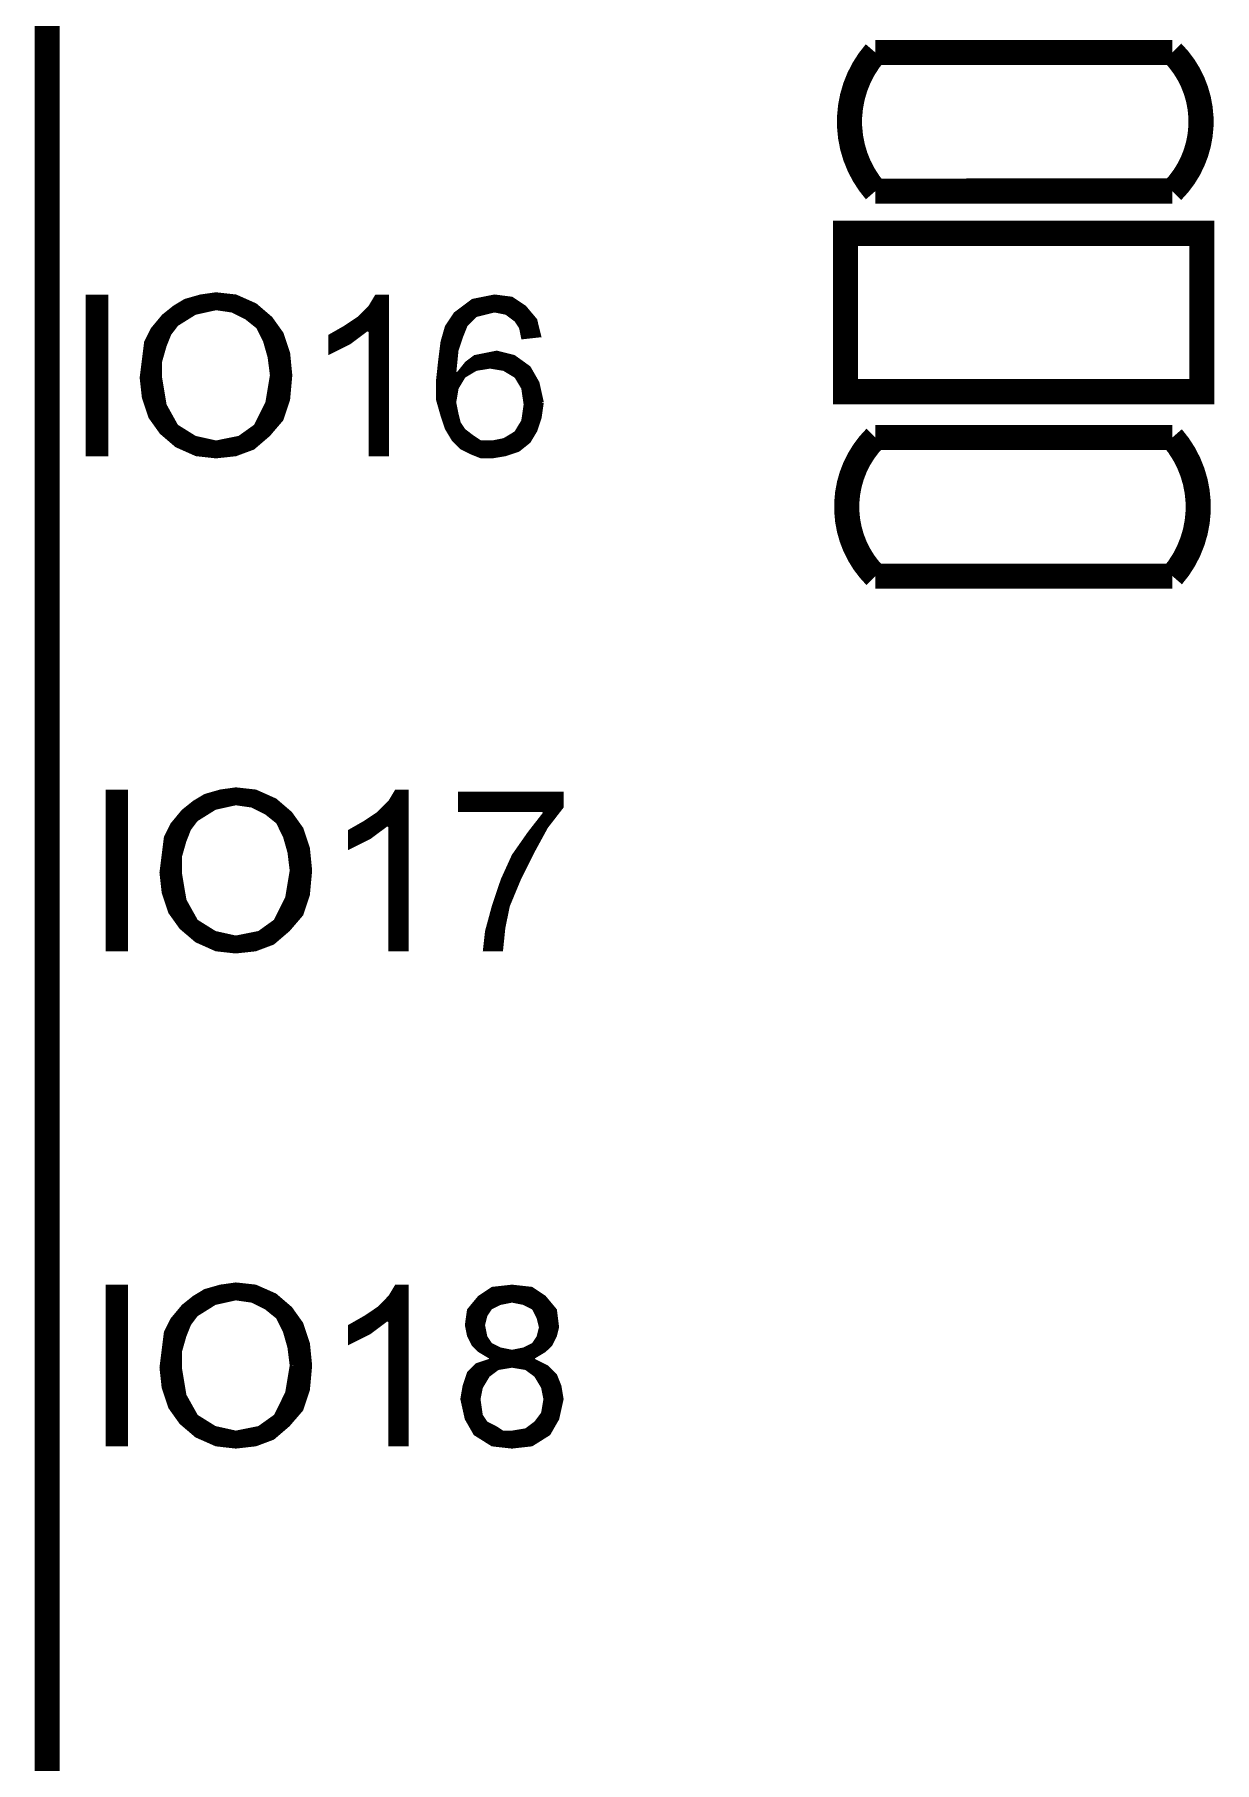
# Model space of a CAD drawing. Extents: x 1.22 to 3.09, y 1.23 to 6.
# Drawn here: x 1.356 to 1.5906, y 4.9923 to 5.3358 of the extents above; entities that cross this region are included whole.
import ezdxf

# ---------------------------------------------------------------- set-up
doc = ezdxf.new("R2010")
doc.units = 0
doc.layers.add('SST001126_PHO', color=11, linetype='CONTINUOUS')

msp = doc.modelspace()

# ---------------------------------------------------------------- linework, layer by layer
at = {"layer": 'SST001126_PHO'}
for points, const_width in [([(1.35854, 1.43433), (1.35854, 5.6261)], 0.005), ([(1.58226, 5.33224), (1.5232, 5.33223)], 0.005), ([(1.52322, 5.30467), (1.58226, 5.30468)], 0.005), ([(1.58813, 5.26478), (1.58813, 5.29628), (1.51726, 5.29628), (1.51726, 5.26478), (1.58813, 5.26478)], 0.005), ([(1.37019, 5.28361), (1.36672, 5.28361), (1.36672, 5.25247), (1.37019, 5.25247), (1.37019, 5.28361)], 0.001), ([(1.367, 5.25247), (1.367, 5.28361)], 0.001), ([(1.368, 5.25247), (1.368, 5.28361)], 0.001), ([(1.369, 5.25247), (1.369, 5.28361)], 0.001), ([(1.37, 5.25247), (1.37, 5.28361)], 0.001), ([(1.40679, 5.26804), (1.40636, 5.2724), (1.40506, 5.27629), (1.4029, 5.27931), (1.39988, 5.2819), (1.396, 5.28362), (1.39212, 5.28405), (1.38909, 5.28362), (1.38607, 5.28276), (1.38392, 5.28147), (1.38175, 5.27973), (1.37959, 5.27714), (1.37832, 5.27459), (1.37744, 5.26759), (1.37787, 5.26368), (1.37917, 5.25979), (1.38133, 5.25677), (1.38435, 5.25418), (1.38823, 5.25246), (1.39212, 5.25203), (1.39602, 5.25246), (1.39945, 5.25374), (1.40248, 5.25634), (1.40506, 5.25936), (1.40635, 5.26323), (1.40679, 5.26804)], 0.001), ([(1.387, 5.28), (1.387, 5.28302)], 0.001), ([(1.388, 5.28058), (1.388, 5.28331)], 0.001), ([(1.389, 5.28081), (1.389, 5.28359)], 0.001), ([(1.39, 5.28103), (1.39, 5.28375)], 0.001), ([(1.391, 5.28125), (1.391, 5.28389)], 0.001), ([(1.392, 5.28147), (1.392, 5.28404)], 0.001), ([(1.393, 5.28137), (1.393, 5.28396)], 0.001), ([(1.394, 5.28122), (1.394, 5.28385)], 0.001), ([(1.395, 5.28108), (1.395, 5.28373)], 0.001), ([(1.396, 5.28072), (1.396, 5.28362)], 0.001), ([(1.397, 5.28022), (1.397, 5.28318)], 0.001), ([(1.42599, 5.28361), (1.42409, 5.28361), (1.4229, 5.28162), (1.42283, 5.28153), (1.42059, 5.27929), (1.42052, 5.27923), (1.41784, 5.27745), (1.41781, 5.27743), (1.41494, 5.27579), (1.41494, 5.27287), (1.41864, 5.27472), (1.42217, 5.27737), (1.42297, 5.27697), (1.42297, 5.25247), (1.42599, 5.25247), (1.42599, 5.28361)], 0.001), ([(1.424, 5.25247), (1.424, 5.28345)], 0.001), ([(1.425, 5.25247), (1.425, 5.28361)], 0.001), ([(1.44735, 5.28102), (1.44757, 5.28103), (1.4498, 5.28058), (1.45, 5.28049), (1.45179, 5.27915), (1.45191, 5.27903), (1.4528, 5.27769), (1.45287, 5.27751), (1.45323, 5.27573), (1.45622, 5.27606), (1.4555, 5.27897), (1.45338, 5.2815), (1.45086, 5.28318), (1.44749, 5.28361), (1.44322, 5.28275), (1.43981, 5.28019), (1.43811, 5.27765), (1.43725, 5.27464), (1.43681, 5.27111), (1.43637, 5.26712), (1.43637, 5.2632), (1.43724, 5.26015), (1.43811, 5.25754), (1.43939, 5.2554), (1.44107, 5.25372), (1.44277, 5.25287), (1.44489, 5.25202), (1.44698, 5.25202), (1.44958, 5.25246), (1.45214, 5.25331), (1.45423, 5.25498), (1.4555, 5.25709), (1.45636, 5.25967), (1.45679, 5.26266)], 0.001), ([(1.444, 5.28019), (1.444, 5.28291)], 0.001), ([(1.445, 5.28044), (1.445, 5.28311)], 0.001), ([(1.446, 5.28069), (1.446, 5.28331)], 0.001), ([(1.447, 5.28094), (1.447, 5.28351)], 0.001), ([(1.448, 5.28094), (1.448, 5.28354)], 0.001), ([(1.449, 5.28074), (1.449, 5.28342)], 0.001), ([(1.45, 5.2805), (1.45, 5.28329)], 0.001), ([(1.451, 5.27975), (1.451, 5.28309)], 0.001), ([(1.40333, 5.26804), (1.40332, 5.26796), (1.40243, 5.2626), (1.40238, 5.26246), (1.40015, 5.25799), (1.4, 5.25781), (1.39687, 5.25558), (1.39668, 5.2555), (1.39221, 5.2546), (1.39201, 5.25461), (1.38799, 5.2555), (1.38783, 5.25556), (1.38426, 5.25779), (1.38409, 5.25798), (1.38186, 5.26199), (1.3818, 5.26215), (1.38091, 5.26751), (1.3809, 5.26759), (1.3809, 5.27072), (1.38092, 5.27086), (1.38181, 5.27398), (1.38183, 5.27403), (1.38272, 5.27626), (1.38279, 5.27638), (1.38413, 5.27816), (1.38426, 5.27829), (1.38783, 5.28052), (1.38799, 5.28058), (1.39201, 5.28147), (1.39219, 5.28148), (1.39531, 5.28103), (1.39546, 5.28099), (1.39814, 5.27965), (1.39823, 5.27959), (1.40046, 5.27781), (1.4006, 5.27764), (1.40194, 5.27496), (1.40197, 5.27487), (1.40286, 5.27175), (1.40288, 5.27167), (1.40333, 5.2681), (1.40333, 5.26804)], 0.001), ([(1.382, 5.27445), (1.382, 5.27993)], 0.001), ([(1.383, 5.27666), (1.383, 5.28073)], 0.001), ([(1.384, 5.27799), (1.384, 5.28152)], 0.001), ([(1.385, 5.27875), (1.385, 5.28212)], 0.001), ([(1.386, 5.27937), (1.386, 5.28272)], 0.001), ([(1.398, 5.27972), (1.398, 5.28273)], 0.001), ([(1.399, 5.27898), (1.399, 5.28229)], 0.001), ([(1.4, 5.27818), (1.4, 5.2818)], 0.001), ([(1.401, 5.27684), (1.401, 5.28094)], 0.001), ([(1.402, 5.27477), (1.402, 5.28008)], 0.001), ([(1.421, 5.27649), (1.421, 5.2797)], 0.001), ([(1.422, 5.27724), (1.422, 5.2807)], 0.001), ([(1.423, 5.25247), (1.423, 5.28179)], 0.001), ([(1.45679, 5.26266), (1.45593, 5.26652), (1.45424, 5.26948), (1.45128, 5.2716), (1.44791, 5.27244), (1.44366, 5.27159), (1.44202, 5.27036), (1.44027, 5.26817), (1.43938, 5.26849), (1.43939, 5.26854), (1.43983, 5.273), (1.43986, 5.27311), (1.44075, 5.27579), (1.44076, 5.27581), (1.44165, 5.27805), (1.44176, 5.27821), (1.44355, 5.28), (1.44378, 5.28013), (1.44735, 5.28102)], 0.001), ([(1.44, 5.27354), (1.44, 5.28034)], 0.001), ([(1.441, 5.27642), (1.441, 5.28109)], 0.001), ([(1.442, 5.27845), (1.442, 5.28184)], 0.001), ([(1.443, 5.27945), (1.443, 5.28259)], 0.001), ([(1.452, 5.27889), (1.452, 5.28243)], 0.001), ([(1.453, 5.27688), (1.453, 5.28176)], 0.001), ([(1.454, 5.27582), (1.454, 5.28077)], 0.001), ([(1.455, 5.27593), (1.455, 5.27957)], 0.001), ([(1.379, 5.26031), (1.379, 5.27596)], 0.001), ([(1.38, 5.25863), (1.38, 5.27763)], 0.001), ([(1.381, 5.27113), (1.381, 5.27883)], 0.001), ([(1.403, 5.27071), (1.403, 5.27917)], 0.001), ([(1.404, 5.25812), (1.404, 5.27777)], 0.001), ([(1.405, 5.25929), (1.405, 5.27637)], 0.001), ([(1.416, 5.2734), (1.416, 5.27639)], 0.001), ([(1.417, 5.2739), (1.417, 5.27696)], 0.001), ([(1.418, 5.2744), (1.418, 5.27755)], 0.001), ([(1.419, 5.27499), (1.419, 5.27822)], 0.001), ([(1.42, 5.27574), (1.42, 5.27889)], 0.001), ([(1.438, 5.25786), (1.438, 5.27726)], 0.001), ([(1.439, 5.25605), (1.439, 5.27898)], 0.001), ([(1.456, 5.27604), (1.456, 5.27696)], 0.001), ([(1.406, 5.26217), (1.406, 5.27347)], 0.001), ([(1.415, 5.2729), (1.415, 5.27582)], 0.001), ([(1.437, 5.26098), (1.437, 5.27264)], 0.001), ([(1.378, 5.26331), (1.378, 5.27207)], 0.001), ([(1.43939, 5.26276), (1.43984, 5.26544), (1.4399, 5.26562), (1.44124, 5.26785), (1.44141, 5.26802), (1.44364, 5.26936), (1.44382, 5.26943), (1.4465, 5.26987), (1.44666, 5.26987), (1.44934, 5.26943), (1.44952, 5.26936), (1.45175, 5.26802), (1.45192, 5.26785), (1.45326, 5.26562), (1.45332, 5.26543), (1.45377, 5.26231), (1.45378, 5.26224)], 0.001), ([(1.441, 5.26745), (1.441, 5.26908)], 0.001), ([(1.442, 5.26838), (1.442, 5.27033)], 0.001), ([(1.443, 5.26898), (1.443, 5.27109)], 0.001), ([(1.444, 5.26946), (1.444, 5.27166)], 0.001), ([(1.445, 5.26962), (1.445, 5.27186)], 0.001), ([(1.446, 5.26979), (1.446, 5.27206)], 0.001), ([(1.447, 5.26982), (1.447, 5.27226)], 0.001), ([(1.448, 5.26965), (1.448, 5.27242)], 0.001), ([(1.449, 5.26948), (1.449, 5.27217)], 0.001), ([(1.45, 5.26907), (1.45, 5.27192)], 0.001), ([(1.451, 5.26847), (1.451, 5.27167)], 0.001), ([(1.452, 5.26772), (1.452, 5.27108)], 0.001), ([(1.453, 5.26605), (1.453, 5.27037)], 0.001), ([(1.454, 5.2548), (1.454, 5.26965)], 0.001), ([(1.381, 5.25723), (1.381, 5.26696)], 0.001), ([(1.403, 5.25695), (1.403, 5.26602)], 0.001), ([(1.44, 5.26578), (1.44, 5.268)], 0.001), ([(1.455, 5.25626), (1.455, 5.26814)], 0.001), ([(1.456, 5.2586), (1.456, 5.2662)], 0.001), ([(1.45378, 5.26224), (1.45377, 5.26217), (1.45332, 5.25904), (1.45326, 5.25885), (1.45192, 5.25662), (1.45175, 5.25645), (1.44952, 5.25511), (1.44936, 5.25505), (1.44712, 5.2546), (1.44703, 5.25459), (1.44479, 5.25459), (1.44452, 5.25468), (1.44318, 5.25557), (1.44315, 5.25559), (1.44137, 5.25693), (1.44125, 5.25705), (1.44036, 5.25839), (1.44029, 5.25854), (1.43984, 5.26033), (1.43984, 5.26035), (1.43939, 5.26258), (1.43938, 5.26268), (1.43939, 5.26276)], 0.001), ([(1.382, 5.2562), (1.382, 5.26174)], 0.001), ([(1.383, 5.25534), (1.383, 5.25994)], 0.001), ([(1.401, 5.25508), (1.401, 5.25969)], 0.001), ([(1.402, 5.25593), (1.402, 5.26169)], 0.001), ([(1.44, 5.25479), (1.44, 5.25971)], 0.001), ([(1.384, 5.25448), (1.384, 5.25814)], 0.001), ([(1.385, 5.25389), (1.385, 5.25733)], 0.001), ([(1.386, 5.25345), (1.386, 5.25671)], 0.001), ([(1.387, 5.253), (1.387, 5.25608)], 0.001), ([(1.388, 5.25256), (1.388, 5.2555)], 0.001), ([(1.396, 5.25246), (1.396, 5.25536)], 0.001), ([(1.397, 5.25283), (1.397, 5.25567)], 0.001), ([(1.398, 5.2532), (1.398, 5.25639)], 0.001), ([(1.399, 5.25358), (1.399, 5.2571)], 0.001), ([(1.4, 5.25422), (1.4, 5.25781)], 0.001), ([(1.441, 5.25379), (1.441, 5.25743)], 0.001), ([(1.442, 5.25325), (1.442, 5.25645)], 0.001), ([(1.443, 5.25278), (1.443, 5.2557)], 0.001), ([(1.45, 5.25259), (1.45, 5.2554)], 0.001), ([(1.451, 5.25293), (1.451, 5.256)], 0.001), ([(1.452, 5.25326), (1.452, 5.25676)], 0.001), ([(1.453, 5.254), (1.453, 5.25842)], 0.001), ([(1.58226, 5.25568), (1.52322, 5.25567)], 0.005), ([(1.389, 5.25237), (1.389, 5.25527)], 0.001), ([(1.39, 5.25226), (1.39, 5.25505)], 0.001), ([(1.391, 5.25215), (1.391, 5.25483)], 0.001), ([(1.392, 5.25204), (1.392, 5.25461)], 0.001), ([(1.393, 5.25212), (1.393, 5.25476)], 0.001), ([(1.394, 5.25223), (1.394, 5.25496)], 0.001), ([(1.395, 5.25235), (1.395, 5.25516)], 0.001), ([(1.444, 5.25238), (1.444, 5.25502)], 0.001), ([(1.445, 5.25202), (1.445, 5.25459)], 0.001), ([(1.446, 5.25202), (1.446, 5.25459)], 0.001), ([(1.447, 5.25202), (1.447, 5.25459)], 0.001), ([(1.448, 5.25219), (1.448, 5.25478)], 0.001), ([(1.449, 5.25236), (1.449, 5.25498)], 0.001), ([(1.52322, 5.22811), (1.58228, 5.22813)], 0.005), ([(1.37412, 5.18519), (1.37066, 5.18519), (1.37066, 5.15404), (1.37412, 5.15404), (1.37412, 5.18519)], 0.001), ([(1.371, 5.15404), (1.371, 5.18519)], 0.001), ([(1.372, 5.15404), (1.372, 5.18519)], 0.001), ([(1.373, 5.15404), (1.373, 5.18519)], 0.001), ([(1.374, 5.15404), (1.374, 5.18519)], 0.001), ([(1.41073, 5.16961), (1.41029, 5.17397), (1.40899, 5.17787), (1.40684, 5.18088), (1.40382, 5.18347), (1.39994, 5.1852), (1.39606, 5.18563), (1.39303, 5.1852), (1.39, 5.18433), (1.38786, 5.18304), (1.38569, 5.18131), (1.38353, 5.17871), (1.38225, 5.17616), (1.38138, 5.16916), (1.38181, 5.16526), (1.38311, 5.16136), (1.38526, 5.15835), (1.38829, 5.15576), (1.39217, 5.15403), (1.39605, 5.1536), (1.39995, 5.15403), (1.40338, 5.15532), (1.40641, 5.15792), (1.409, 5.16094), (1.41029, 5.16481), (1.41073, 5.16961)], 0.001), ([(1.389, 5.18036), (1.389, 5.18373)], 0.001), ([(1.39, 5.18099), (1.39, 5.18433)], 0.001), ([(1.391, 5.18161), (1.391, 5.18462)], 0.001), ([(1.392, 5.18217), (1.392, 5.1849)], 0.001), ([(1.393, 5.1824), (1.393, 5.18519)], 0.001), ([(1.394, 5.18262), (1.394, 5.18533)], 0.001), ([(1.395, 5.18284), (1.395, 5.18548)], 0.001), ([(1.396, 5.18306), (1.396, 5.18562)], 0.001), ([(1.397, 5.18293), (1.397, 5.18552)], 0.001), ([(1.398, 5.18279), (1.398, 5.18541)], 0.001), ([(1.399, 5.18265), (1.399, 5.1853)], 0.001), ([(1.4, 5.18226), (1.4, 5.18517)], 0.001), ([(1.401, 5.18176), (1.401, 5.18473)], 0.001), ([(1.402, 5.18126), (1.402, 5.18428)], 0.001), ([(1.403, 5.1805), (1.403, 5.18384)], 0.001), ([(1.404, 5.1797), (1.404, 5.18332)], 0.001), ([(1.42993, 5.18519), (1.42803, 5.18519), (1.42684, 5.1832), (1.42676, 5.1831), (1.42453, 5.18087), (1.42445, 5.18081), (1.42178, 5.17902), (1.42175, 5.179), (1.41887, 5.17736), (1.41887, 5.17444), (1.42257, 5.17629), (1.42611, 5.17894), (1.42691, 5.17854), (1.42691, 5.15404), (1.42993, 5.15404), (1.42993, 5.18519)], 0.001), ([(1.427, 5.15404), (1.427, 5.18347)], 0.001), ([(1.428, 5.15404), (1.428, 5.18513)], 0.001), ([(1.429, 5.15404), (1.429, 5.18519)], 0.001), ([(1.46073, 5.18474), (1.44075, 5.18474), (1.44075, 5.18172), (1.45721, 5.18172), (1.45771, 5.18122), (1.45761, 5.18091), (1.45449, 5.17691), (1.4514, 5.17249), (1.4492, 5.16765), (1.44742, 5.16233), (1.4461, 5.15747), (1.44572, 5.15404), (1.44872, 5.15404), (1.44913, 5.15806), (1.44913, 5.15811), (1.45003, 5.16257), (1.45006, 5.16266), (1.45229, 5.16802), (1.4523, 5.16805), (1.45498, 5.17341), (1.45499, 5.17343), (1.45767, 5.17834), (1.45771, 5.1784), (1.46073, 5.18229), (1.46073, 5.18474)], 0.001), ([(1.441, 5.18172), (1.441, 5.18474)], 0.001), ([(1.442, 5.18172), (1.442, 5.18474)], 0.001), ([(1.443, 5.18172), (1.443, 5.18474)], 0.001), ([(1.444, 5.18172), (1.444, 5.18474)], 0.001), ([(1.445, 5.18172), (1.445, 5.18474)], 0.001), ([(1.446, 5.18172), (1.446, 5.18474)], 0.001), ([(1.447, 5.18172), (1.447, 5.18474)], 0.001), ([(1.448, 5.18172), (1.448, 5.18474)], 0.001), ([(1.449, 5.18172), (1.449, 5.18474)], 0.001), ([(1.45, 5.18172), (1.45, 5.18474)], 0.001), ([(1.451, 5.18172), (1.451, 5.18474)], 0.001), ([(1.452, 5.18172), (1.452, 5.18474)], 0.001), ([(1.453, 5.18172), (1.453, 5.18474)], 0.001), ([(1.454, 5.18172), (1.454, 5.18474)], 0.001), ([(1.455, 5.18172), (1.455, 5.18474)], 0.001), ([(1.456, 5.18172), (1.456, 5.18474)], 0.001), ([(1.457, 5.18172), (1.457, 5.18474)], 0.001), ([(1.458, 5.17877), (1.458, 5.18474)], 0.001), ([(1.459, 5.18006), (1.459, 5.18474)], 0.001), ([(1.46, 5.18135), (1.46, 5.18474)], 0.001), ([(1.40727, 5.16961), (1.40726, 5.16953), (1.40637, 5.16418), (1.40632, 5.16403), (1.40409, 5.15957), (1.40393, 5.15939), (1.40081, 5.15715), (1.40061, 5.15707), (1.39615, 5.15618), (1.39594, 5.15618), (1.39193, 5.15707), (1.39177, 5.15714), (1.3882, 5.15937), (1.38803, 5.15955), (1.38579, 5.16357), (1.38574, 5.16373), (1.38484, 5.16909), (1.38484, 5.16917), (1.38484, 5.17229), (1.38486, 5.17243), (1.38575, 5.17556), (1.38577, 5.1756), (1.38666, 5.17784), (1.38672, 5.17795), (1.38806, 5.17974), (1.3882, 5.17986), (1.39177, 5.18209), (1.39193, 5.18216), (1.39594, 5.18305), (1.39612, 5.18306), (1.39925, 5.18261), (1.3994, 5.18256), (1.40208, 5.18122), (1.40217, 5.18117), (1.4044, 5.17938), (1.40454, 5.17921), (1.40587, 5.17653), (1.40591, 5.17645), (1.4068, 5.17332), (1.40682, 5.17325), (1.40726, 5.16968), (1.40727, 5.16961)], 0.001), ([(1.385, 5.17293), (1.385, 5.18048)], 0.001), ([(1.386, 5.17619), (1.386, 5.18156)], 0.001), ([(1.387, 5.17832), (1.387, 5.18236)], 0.001), ([(1.388, 5.17965), (1.388, 5.18313)], 0.001), ([(1.405, 5.17828), (1.405, 5.18246)], 0.001), ([(1.406, 5.17613), (1.406, 5.1816)], 0.001), ([(1.407, 5.17178), (1.407, 5.18066)], 0.001), ([(1.423, 5.17661), (1.423, 5.17984)], 0.001), ([(1.424, 5.17736), (1.424, 5.1805)], 0.001), ([(1.425, 5.17811), (1.425, 5.18134)], 0.001), ([(1.426, 5.17886), (1.426, 5.18234)], 0.001), ([(1.457, 5.17711), (1.457, 5.18013)], 0.001), ([(1.383, 5.16169), (1.383, 5.17766)], 0.001), ([(1.384, 5.16012), (1.384, 5.17928)], 0.001), ([(1.408, 5.15977), (1.408, 5.17926)], 0.001), ([(1.409, 5.16093), (1.409, 5.17785)], 0.001), ([(1.419, 5.1745), (1.419, 5.17743)], 0.001), ([(1.42, 5.175), (1.42, 5.178)], 0.001), ([(1.421, 5.1755), (1.421, 5.17858)], 0.001), ([(1.422, 5.176), (1.422, 5.17917)], 0.001), ([(1.455, 5.17345), (1.455, 5.17756)], 0.001), ([(1.456, 5.17528), (1.456, 5.17885)], 0.001), ([(1.382, 5.16469), (1.382, 5.17415)], 0.001), ([(1.41, 5.16393), (1.41, 5.17485)], 0.001), ([(1.452, 5.16733), (1.452, 5.17335)], 0.001), ([(1.453, 5.16945), (1.453, 5.17478)], 0.001), ([(1.454, 5.17145), (1.454, 5.17621)], 0.001), ([(1.451, 5.16493), (1.451, 5.17161)], 0.001), ([(1.385, 5.15872), (1.385, 5.16816)], 0.001), ([(1.407, 5.1586), (1.407, 5.16797)], 0.001), ([(1.449, 5.15679), (1.449, 5.16705)], 0.001), ([(1.45, 5.16244), (1.45, 5.16941)], 0.001), ([(1.386, 5.15772), (1.386, 5.1632)], 0.001), ([(1.406, 5.15756), (1.406, 5.16339)], 0.001), ([(1.448, 5.15404), (1.448, 5.16405)], 0.001), ([(1.387, 5.15686), (1.387, 5.1614)], 0.001), ([(1.388, 5.156), (1.388, 5.1596)], 0.001), ([(1.404, 5.15585), (1.404, 5.15944)], 0.001), ([(1.405, 5.15671), (1.405, 5.16139)], 0.001), ([(1.447, 5.15404), (1.447, 5.16077)], 0.001), ([(1.389, 5.15544), (1.389, 5.15887)], 0.001), ([(1.39, 5.15499), (1.39, 5.15824)], 0.001), ([(1.391, 5.15455), (1.391, 5.15762)], 0.001), ([(1.392, 5.15411), (1.392, 5.15706)], 0.001), ([(1.393, 5.15394), (1.393, 5.15683)], 0.001), ([(1.394, 5.15383), (1.394, 5.15661)], 0.001), ([(1.395, 5.15372), (1.395, 5.15639)], 0.001), ([(1.396, 5.15361), (1.396, 5.15617)], 0.001), ([(1.397, 5.15371), (1.397, 5.15635)], 0.001), ([(1.398, 5.15382), (1.398, 5.15655)], 0.001), ([(1.399, 5.15393), (1.399, 5.15675)], 0.001), ([(1.4, 5.15405), (1.4, 5.15695)], 0.001), ([(1.401, 5.15443), (1.401, 5.15729)], 0.001), ([(1.402, 5.1548), (1.402, 5.15801)], 0.001), ([(1.403, 5.15518), (1.403, 5.15872)], 0.001), ([(1.446, 5.15404), (1.446, 5.15658)], 0.001), ([(1.41073, 5.07119), (1.41029, 5.07555), (1.40899, 5.07944), (1.40684, 5.08246), (1.40382, 5.08505), (1.39994, 5.08677), (1.39606, 5.0872), (1.39303, 5.08677), (1.39, 5.08591), (1.38786, 5.08462), (1.38569, 5.08288), (1.38353, 5.08029), (1.38225, 5.07774), (1.38138, 5.07074), (1.38181, 5.06683), (1.38311, 5.06294), (1.38526, 5.05992), (1.38829, 5.05733), (1.39217, 5.05561), (1.39605, 5.05517), (1.39995, 5.05561), (1.40338, 5.05689), (1.40641, 5.05949), (1.409, 5.06251), (1.41029, 5.06638), (1.41073, 5.07119)], 0.001), ([(1.395, 5.08441), (1.395, 5.08705)], 0.001), ([(1.396, 5.08463), (1.396, 5.08719)], 0.001), ([(1.397, 5.08451), (1.397, 5.0871)], 0.001), ([(1.37412, 5.08676), (1.37066, 5.08676), (1.37066, 5.05562), (1.37412, 5.05562), (1.37412, 5.08676)], 0.001), ([(1.371, 5.05562), (1.371, 5.08676)], 0.001), ([(1.372, 5.05562), (1.372, 5.08676)], 0.001), ([(1.373, 5.05562), (1.373, 5.08676)], 0.001), ([(1.374, 5.05562), (1.374, 5.08676)], 0.001), ([(1.40727, 5.07119), (1.40726, 5.07111), (1.40637, 5.06575), (1.40632, 5.06561), (1.40409, 5.06114), (1.40393, 5.06096), (1.40081, 5.05873), (1.40061, 5.05865), (1.39615, 5.05775), (1.39594, 5.05776), (1.39193, 5.05865), (1.39177, 5.05871), (1.3882, 5.06094), (1.38803, 5.06113), (1.38579, 5.06514), (1.38574, 5.0653), (1.38484, 5.07066), (1.38484, 5.07074), (1.38484, 5.07387), (1.38486, 5.07401), (1.38575, 5.07713), (1.38577, 5.07718), (1.38666, 5.07941), (1.38672, 5.07953), (1.38806, 5.08131), (1.3882, 5.08143), (1.39177, 5.08367), (1.39193, 5.08373), (1.39594, 5.08462), (1.39612, 5.08463), (1.39925, 5.08418), (1.3994, 5.08414), (1.40208, 5.0828), (1.40217, 5.08274), (1.4044, 5.08095)], 0.001), ([(1.387, 5.07989), (1.387, 5.08393)], 0.001), ([(1.388, 5.08123), (1.388, 5.0847)], 0.001), ([(1.389, 5.08194), (1.389, 5.0853)], 0.001), ([(1.39, 5.08256), (1.39, 5.0859)], 0.001), ([(1.391, 5.08319), (1.391, 5.08619)], 0.001), ([(1.392, 5.08375), (1.392, 5.08648)], 0.001), ([(1.393, 5.08397), (1.393, 5.08676)], 0.001), ([(1.394, 5.08419), (1.394, 5.08691)], 0.001), ([(1.398, 5.08436), (1.398, 5.08699)], 0.001), ([(1.399, 5.08422), (1.399, 5.08688)], 0.001), ([(1.4, 5.08384), (1.4, 5.08675)], 0.001), ([(1.401, 5.08334), (1.401, 5.0863)], 0.001), ([(1.402, 5.08284), (1.402, 5.08586)], 0.001), ([(1.403, 5.08208), (1.403, 5.08541)], 0.001), ([(1.404, 5.08128), (1.404, 5.08489)], 0.001), ([(1.405, 5.07986), (1.405, 5.08404)], 0.001), ([(1.42993, 5.08676), (1.42803, 5.08676), (1.42684, 5.08477), (1.42676, 5.08468), (1.42453, 5.08244), (1.42445, 5.08238), (1.42178, 5.08059), (1.42175, 5.08058), (1.41887, 5.07894), (1.41887, 5.07602), (1.42257, 5.07787), (1.42611, 5.08052), (1.42691, 5.08012), (1.42691, 5.05562), (1.42993, 5.05562), (1.42993, 5.08676)], 0.001), ([(1.426, 5.08044), (1.426, 5.08391)], 0.001), ([(1.427, 5.05562), (1.427, 5.08504)], 0.001), ([(1.428, 5.05562), (1.428, 5.08671)], 0.001), ([(1.429, 5.05562), (1.429, 5.08676)], 0.001), ([(1.46072, 5.06451), (1.4603, 5.06704), (1.45947, 5.06912), (1.45781, 5.07078), (1.4552, 5.07208), (1.45493, 5.07253), (1.45517, 5.07296), (1.45735, 5.07427), (1.45859, 5.0755), (1.45942, 5.07717), (1.45983, 5.07881), (1.45941, 5.08214), (1.45732, 5.08465), (1.4548, 5.08633), (1.45096, 5.08676), (1.44712, 5.08633), (1.4446, 5.08465), (1.44251, 5.08214), (1.4421, 5.07924), (1.44251, 5.07716), (1.44334, 5.0755), (1.44458, 5.07427), (1.44676, 5.07296), (1.447, 5.07253), (1.44666, 5.07205), (1.44409, 5.0712), (1.44247, 5.06958), (1.44163, 5.06705), (1.4412, 5.06451), (1.44206, 5.06066), (1.44375, 5.05771), (1.44711, 5.0556), (1.45096, 5.05517), (1.45481, 5.0556), (1.45818, 5.05771), (1.45987, 5.06066), (1.46072, 5.06451)], 0.001), ([(1.444, 5.07484), (1.444, 5.08393)], 0.001), ([(1.445, 5.07401), (1.445, 5.08492)], 0.001), ([(1.45682, 5.07878), (1.45681, 5.07866), (1.45636, 5.07687), (1.45629, 5.07672), (1.4554, 5.07538), (1.4552, 5.07521), (1.45342, 5.07431), (1.45329, 5.07427), (1.45106, 5.07382), (1.45087, 5.07382), (1.44863, 5.07427), (1.44851, 5.07431), (1.44672, 5.07521), (1.44653, 5.07538), (1.44564, 5.07672), (1.44556, 5.0769), (1.44512, 5.07913), (1.44511, 5.07923), (1.44512, 5.07935), (1.44557, 5.08113), (1.44564, 5.08129), (1.44653, 5.08263), (1.44672, 5.0828), (1.44851, 5.08369), (1.44863, 5.08373), (1.45087, 5.08418), (1.45106, 5.08418), (1.45329, 5.08373), (1.45342, 5.08369), (1.4552, 5.0828), (1.45543, 5.08257), (1.45632, 5.08079), (1.45636, 5.08069), (1.45681, 5.0789), (1.45682, 5.07878)], 0.001), ([(1.446, 5.08183), (1.446, 5.08558)], 0.001), ([(1.447, 5.08294), (1.447, 5.08625)], 0.001), ([(1.448, 5.08344), (1.448, 5.08643)], 0.001), ([(1.449, 5.08381), (1.449, 5.08654)], 0.001), ([(1.45, 5.08401), (1.45, 5.08665)], 0.001), ([(1.451, 5.08419), (1.451, 5.08675)], 0.001), ([(1.452, 5.08399), (1.452, 5.08664)], 0.001), ([(1.453, 5.08379), (1.453, 5.08653)], 0.001), ([(1.454, 5.0834), (1.454, 5.08642)], 0.001), ([(1.455, 5.0829), (1.455, 5.0862)], 0.001), ([(1.456, 5.08143), (1.456, 5.08553)], 0.001), ([(1.457, 5.07406), (1.457, 5.08487)], 0.001), ([(1.458, 5.07492), (1.458, 5.08384)], 0.001), ([(1.384, 5.06169), (1.384, 5.08086)], 0.001), ([(1.385, 5.0745), (1.385, 5.08206)], 0.001), ([(1.386, 5.07776), (1.386, 5.08313)], 0.001), ([(1.4044, 5.08095), (1.40454, 5.08079), (1.40587, 5.07811), (1.40591, 5.07802), (1.4068, 5.0749), (1.40682, 5.07482), (1.40726, 5.07125), (1.40727, 5.07119)], 0.001), ([(1.406, 5.0777), (1.406, 5.08318)], 0.001), ([(1.407, 5.07335), (1.407, 5.08223)], 0.001), ([(1.408, 5.06134), (1.408, 5.08083)], 0.001), ([(1.421, 5.07708), (1.421, 5.08015)], 0.001), ([(1.422, 5.07758), (1.422, 5.08074)], 0.001), ([(1.423, 5.07819), (1.423, 5.08141)], 0.001), ([(1.424, 5.07894), (1.424, 5.08208)], 0.001), ([(1.425, 5.07969), (1.425, 5.08291)], 0.001), ([(1.443, 5.07618), (1.443, 5.08273)], 0.001), ([(1.459, 5.07633), (1.459, 5.08264)], 0.001), ([(1.383, 5.06327), (1.383, 5.07923)], 0.001), ([(1.409, 5.06251), (1.409, 5.07943)], 0.001), ([(1.419, 5.07608), (1.419, 5.07901)], 0.001), ([(1.42, 5.07658), (1.42, 5.07958)], 0.001), ([(1.382, 5.06627), (1.382, 5.07572)], 0.001), ([(1.41, 5.06551), (1.41, 5.07643)], 0.001), ([(1.446, 5.07341), (1.446, 5.07617)], 0.001), ([(1.447, 5.06996), (1.447, 5.07507)], 0.001), ([(1.448, 5.07071), (1.448, 5.07457)], 0.001), ([(1.449, 5.07092), (1.449, 5.0742)], 0.001), ([(1.45, 5.07109), (1.45, 5.074)], 0.001), ([(1.451, 5.07124), (1.451, 5.07382)], 0.001), ([(1.452, 5.07108), (1.452, 5.07401)], 0.001), ([(1.453, 5.07091), (1.453, 5.07421)], 0.001), ([(1.454, 5.07065), (1.454, 5.0746)], 0.001), ([(1.455, 5.07279), (1.455, 5.0751)], 0.001), ([(1.456, 5.07346), (1.456, 5.07628)], 0.001), ([(1.443, 5.05901), (1.443, 5.07011)], 0.001), ([(1.444, 5.05755), (1.444, 5.07111)], 0.001), ([(1.45771, 5.06449), (1.45771, 5.06441), (1.45726, 5.06173), (1.45717, 5.06151), (1.45583, 5.05973), (1.45573, 5.05963), (1.45394, 5.05829), (1.45372, 5.0582), (1.45105, 5.05775), (1.45096, 5.05774), (1.44918, 5.05774), (1.4489, 5.05783), (1.44759, 5.0587), (1.44583, 5.05958), (1.44564, 5.05975), (1.44474, 5.06109), (1.44466, 5.0613), (1.44422, 5.06442), (1.44421, 5.06449), (1.44422, 5.06459), (1.44467, 5.06682), (1.44473, 5.06698), (1.44607, 5.06921), (1.4462, 5.06936), (1.44798, 5.0707), (1.4482, 5.07079), (1.45088, 5.07124), (1.45105, 5.07124), (1.45372, 5.07079), (1.45394, 5.0707), (1.45573, 5.06936), (1.45586, 5.06921), (1.4572, 5.06698), (1.45726, 5.06682), (1.4577, 5.06459), (1.45771, 5.06449)], 0.001), ([(1.445, 5.06743), (1.445, 5.0715)], 0.001), ([(1.446, 5.0691), (1.446, 5.07184)], 0.001), ([(1.455, 5.0699), (1.455, 5.07227)], 0.001), ([(1.456, 5.06897), (1.456, 5.07168)], 0.001), ([(1.457, 5.06731), (1.457, 5.07118)], 0.001), ([(1.458, 5.05759), (1.458, 5.07059)], 0.001), ([(1.385, 5.06029), (1.385, 5.06973)], 0.001), ([(1.407, 5.06018), (1.407, 5.06955)], 0.001), ([(1.442, 5.06093), (1.442, 5.06817)], 0.001), ([(1.459, 5.05914), (1.459, 5.06959)], 0.001), ([(1.46, 5.06126), (1.46, 5.06779)], 0.001), ([(1.386, 5.05929), (1.386, 5.06477)], 0.001), ([(1.387, 5.05843), (1.387, 5.06297)], 0.001), ([(1.405, 5.05828), (1.405, 5.06297)], 0.001), ([(1.406, 5.05914), (1.406, 5.06497)], 0.001), ([(1.388, 5.05758), (1.388, 5.06117)], 0.001), ([(1.389, 5.05701), (1.389, 5.06044)], 0.001), ([(1.39, 5.05657), (1.39, 5.05982)], 0.001), ([(1.402, 5.05638), (1.402, 5.05958)], 0.001), ([(1.403, 5.05675), (1.403, 5.0603)], 0.001), ([(1.404, 5.05742), (1.404, 5.06102)], 0.001), ([(1.445, 5.05692), (1.445, 5.06071)], 0.001), ([(1.456, 5.05634), (1.456, 5.05996)], 0.001), ([(1.457, 5.05697), (1.457, 5.06129)], 0.001), ([(1.391, 5.05613), (1.391, 5.05919)], 0.001), ([(1.392, 5.05568), (1.392, 5.05863)], 0.001), ([(1.393, 5.05551), (1.393, 5.05841)], 0.001), ([(1.394, 5.0554), (1.394, 5.05819)], 0.001), ([(1.395, 5.05529), (1.395, 5.05796)], 0.001), ([(1.396, 5.05518), (1.396, 5.05775)], 0.001), ([(1.397, 5.05528), (1.397, 5.05792)], 0.001), ([(1.398, 5.05539), (1.398, 5.05812)], 0.001), ([(1.399, 5.0555), (1.399, 5.05832)], 0.001), ([(1.4, 5.05563), (1.4, 5.05852)], 0.001), ([(1.401, 5.056), (1.401, 5.05887)], 0.001), ([(1.446, 5.0563), (1.446, 5.0595)], 0.001), ([(1.447, 5.05567), (1.447, 5.059)], 0.001), ([(1.448, 5.0555), (1.448, 5.05843)], 0.001), ([(1.449, 5.05539), (1.449, 5.05778)], 0.001), ([(1.45, 5.05528), (1.45, 5.05774)], 0.001), ([(1.451, 5.05518), (1.451, 5.05774)], 0.001), ([(1.452, 5.05529), (1.452, 5.05791)], 0.001), ([(1.453, 5.0554), (1.453, 5.05808)], 0.001), ([(1.454, 5.05551), (1.454, 5.05833)], 0.001), ([(1.455, 5.05572), (1.455, 5.05908)], 0.001)]:
    msp.add_lwpolyline(points, dxfattribs=dict(at, const_width=const_width))
at = {"layer": 'SST001126_PHO', "const_width": 0.005}
for points in [[(1.5232, 5.33223, 0.37339), (1.52322, 5.30467)], [(1.58226, 5.30468, 0.414214), (1.58226, 5.33224)], [(1.52322, 5.25567, 0.414214), (1.52322, 5.22811)], [(1.58228, 5.22813, 0.373287), (1.58226, 5.25568)]]:
    msp.add_lwpolyline(points, format="xyb", dxfattribs=at)

doc.saveas('drawing.dxf')
